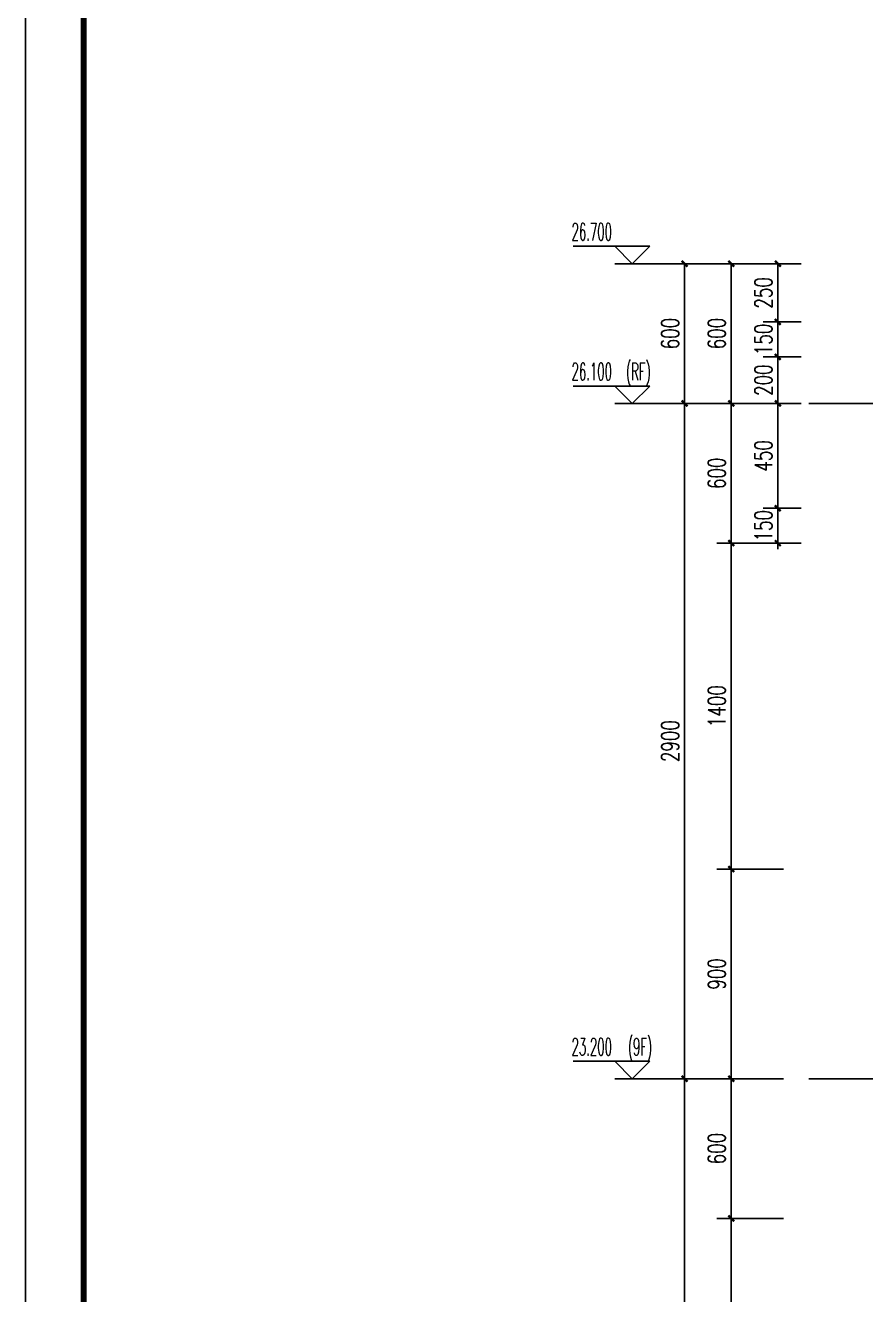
# Model space of a CAD drawing. Extents: x 393367 to 3005760, y 4998 to 826018.
# Drawn here: x 2873355 to 2876961, y 454316 to 459766 of the extents above; entities that cross this region are included whole.
import ezdxf

# ---------------------------------------------------------------- set-up
doc = ezdxf.new("R2010")
doc.units = 0
doc.header["$LTSCALE"] = 1000
doc.linetypes.add('DOTE', pattern=[2.42, 2, -0.2, 0.02, -0.2])
doc.layers.get('0').update_dxf_attribs({"linetype": 'CONTINUOUS'})
doc.layers.get('Defpoints').update_dxf_attribs({"linetype": 'CONTINUOUS'})
for name, color, linetype in [('DIM_ELEV', 3, 'CONTINUOUS'), ('DOTE', 8, 'DOTE'), ('PUB_DIM', 3, 'CONTINUOUS'), ('PUB_TEXT', 7, 'CONTINUOUS'), ('图框', 7, 'CONTINUOUS')]:
    doc.layers.add(name, color=color, linetype=linetype)
doc.layers.add('yichutu', color=7, linetype='CONTINUOUS', true_color=0xffffff, plot=False)
doc.styles.add('_TCH_DIM', font='simplex.shx', dxfattribs={"width": 0.65, "bigfont": 'gbcbig.shx'})
doc.styles.add('_TCH_DIM_T3', font='SIMPLEX', dxfattribs={"width": 0.705882, "bigfont": 'GBCBIG'})
doc.dimstyles.new('_TCH_ARCH&&25', dxfattribs={"dimtxt": 74.375, "dimasz": 25, "dimexe": 62.5, "dimexo": 75, "dimgap": 25, "dimtad": 1, "dimdec": 0, "dimzin": 0, "dimdsep": 46, "dimtxsty": '_TCH_DIM_T3', "dimblk": 'ARCHTICK', "dimcen": 0.09, "dimclrt": 7, "dimazin": 2, "dimtfac": 1, "dimtdec": 0, "dimtix": 1, "dimtmove": 2, "dimatfit": 3, "dimfxl": 1, "dimtolj": 1, "dimtzin": 0, "dimarcsym": 0})

# ---------------------------------------------------------------- blocks, each defined once
blk = doc.blocks.new('GFDDDDRG')
at = {"layer": '图框'}
blk.add_lwpolyline([(923310, -107437), (923310, -159999), (893610, -159999), (893610, -107437)], close=True, dxfattribs=at)
blk.add_lwpolyline([(923310, -107437), (923310, -159999), (893610, -159999), (893610, -107437)], close=True, dxfattribs=at)
at = {"layer": '图框', "const_width": 50}
blk.add_lwpolyline([(894110, -159499), (922810, -159499), (922810, -108687), (894110, -108687)], close=True, dxfattribs=at)
blk = doc.blocks.new('A$C29D55E6B')
at = {"layer": 'DIM_ELEV'}
for p, q in [((-150, 6475), (-478, 6475)), ((-225, 6400), (-300, 6475)), ((-225, 6400), (-150, 6475)), ((200, 6400), (-300, 6400)), ((-150, 5875), (-478, 5875)), ((-225, 5800), (-300, 5875)), ((-225, 5800), (-150, 5875)), ((200, 5800), (-300, 5800))]:
    blk.add_line(p, q, dxfattribs=at)
at = {"layer": 'DIM_ELEV', "color": 1}
for p, q in [((-150, 2975), (-478, 2975)), ((-225, 2900), (-300, 2975)), ((-225, 2900), (-150, 2975)), ((200, 2900), (-300, 2900))]:
    blk.add_line(p, q, dxfattribs=at)
at = {"layer": 'PUB_TEXT', "style": '_TCH_DIM', "width": 0.494118}
for s, p in [('26.700', (-485.5, 6500)), ('26.100', (-485.5, 5900)), ('(RF)', (-251.8, 5900))]:
    blk.add_text(s, height=74.38, dxfattribs=at).set_placement(p)
at = {"layer": 'PUB_TEXT', "color": 1, "style": '_TCH_DIM', "width": 0.494118}
for s, p in [('23.200', (-485.5, 3000)), ('(9F)', (-243.7, 3000))]:
    blk.add_text(s, height=74.38, dxfattribs=at).set_placement(p)
blk = doc.blocks.new('_ArchTick')
at = {"color": 0, "linetype": 'ByBlock', "const_width": 0.4}
blk.add_lwpolyline([(-0.5, -0.5), (0.5, 0.5)], dxfattribs=at)
blk = doc.blocks.new('*D923')
at = {"layer": 'Defpoints', "color": 0, "transparency": 16777216}
for p in [(2876584.7, 458742.7), (2876759.3, 458742.7), (2876759.3, 458492.7)]:
    blk.add_point(p, dxfattribs=at)
at = {"layer": 'PUB_DIM', "color": 0, "lineweight": -2, "transparency": 16777216}
for p, q in [((2876684.3, 458742.7), (2876522.2, 458742.7)), ((2876584.7, 458492.7), (2876584.7, 458742.7)), ((2876684.3, 458492.7), (2876522.2, 458492.7))]:
    blk.add_line(p, q, dxfattribs=at)
at = {"layer": 'PUB_DIM', "color": 0, "lineweight": -2, "transparency": 16777216, "xscale": 25, "yscale": 25, "zscale": 25}
for p, rotation in [((2876584.7, 458742.7), 90), ((2876584.7, 458492.7), 270)]:
    blk.add_blockref('_ArchTick', p, dxfattribs=dict(at, rotation=rotation))
at = {"layer": 'PUB_DIM', "color": 7, "transparency": 16777216, "insert": (2876522.5, 458617.7), "char_height": 74.38, "attachment_point": 5, "rotation": 90, "style": '_TCH_DIM_T3'}
blk.add_mtext('\\A1;250', dxfattribs=at)
blk = doc.blocks.new('*D924')
at = {"layer": 'Defpoints', "color": 0, "transparency": 16777216}
for p in [(2876584.7, 458492.7), (2876759.3, 458492.7), (2876759.3, 458342.7)]:
    blk.add_point(p, dxfattribs=at)
at = {"layer": 'PUB_DIM', "color": 0, "lineweight": -2, "transparency": 16777216}
for p, q in [((2876584.7, 458492.7), (2876584.7, 458517.7)), ((2876684.3, 458492.7), (2876522.2, 458492.7)), ((2876584.7, 458342.7), (2876584.7, 458492.7)), ((2876684.3, 458342.7), (2876522.2, 458342.7)), ((2876584.7, 458342.7), (2876584.7, 458317.7))]:
    blk.add_line(p, q, dxfattribs=at)
at = {"layer": 'PUB_DIM', "color": 0, "lineweight": -2, "transparency": 16777216, "xscale": 25, "yscale": 25, "zscale": 25}
for p, rotation in [((2876584.7, 458492.7), 270), ((2876584.7, 458342.7), 90)]:
    blk.add_blockref('_ArchTick', p, dxfattribs=dict(at, rotation=rotation))
at = {"layer": 'PUB_DIM', "color": 7, "transparency": 16777216, "insert": (2876522.5, 458417.7), "char_height": 74.38, "attachment_point": 5, "rotation": 90, "style": '_TCH_DIM_T3'}
blk.add_mtext('\\A1;150', dxfattribs=at)
blk = doc.blocks.new('*D925')
at = {"layer": 'Defpoints', "color": 0, "transparency": 16777216}
for p in [(2876584.7, 458342.7), (2876759.3, 458342.7), (2876759.3, 458142.7)]:
    blk.add_point(p, dxfattribs=at)
at = {"layer": 'PUB_DIM', "color": 0, "lineweight": -2, "transparency": 16777216}
for p, q in [((2876684.3, 458342.7), (2876522.2, 458342.7)), ((2876584.7, 458142.7), (2876584.7, 458342.7)), ((2876684.3, 458142.7), (2876522.2, 458142.7))]:
    blk.add_line(p, q, dxfattribs=at)
at = {"layer": 'PUB_DIM', "color": 0, "lineweight": -2, "transparency": 16777216, "xscale": 25, "yscale": 25, "zscale": 25}
for p, rotation in [((2876584.7, 458342.7), 90), ((2876584.7, 458142.7), 270)]:
    blk.add_blockref('_ArchTick', p, dxfattribs=dict(at, rotation=rotation))
at = {"layer": 'PUB_DIM', "color": 7, "transparency": 16777216, "insert": (2876522.5, 458242.7), "char_height": 74.38, "attachment_point": 5, "rotation": 90, "style": '_TCH_DIM_T3'}
blk.add_mtext('\\A1;200', dxfattribs=at)
blk = doc.blocks.new('*D926')
at = {"layer": 'Defpoints', "color": 0, "transparency": 16777216}
for p in [(2876584.7, 458142.7), (2876759.3, 458142.7), (2876759.3, 457692.7)]:
    blk.add_point(p, dxfattribs=at)
at = {"layer": 'PUB_DIM', "color": 0, "lineweight": -2, "transparency": 16777216}
for p, q in [((2876684.3, 458142.7), (2876522.2, 458142.7)), ((2876584.7, 457692.7), (2876584.7, 458142.7)), ((2876684.3, 457692.7), (2876522.2, 457692.7))]:
    blk.add_line(p, q, dxfattribs=at)
at = {"layer": 'PUB_DIM', "color": 0, "lineweight": -2, "transparency": 16777216, "xscale": 25, "yscale": 25, "zscale": 25}
for p, rotation in [((2876584.7, 458142.7), 90), ((2876584.7, 457692.7), 270)]:
    blk.add_blockref('_ArchTick', p, dxfattribs=dict(at, rotation=rotation))
at = {"layer": 'PUB_DIM', "color": 7, "transparency": 16777216, "insert": (2876522.5, 457917.7), "char_height": 74.38, "attachment_point": 5, "rotation": 90, "style": '_TCH_DIM_T3'}
blk.add_mtext('\\A1;450', dxfattribs=at)
blk = doc.blocks.new('*D927')
at = {"layer": 'Defpoints', "color": 0, "transparency": 16777216}
for p in [(2876584.7, 457692.7), (2876759.3, 457692.7), (2876759.3, 457542.7)]:
    blk.add_point(p, dxfattribs=at)
at = {"layer": 'PUB_DIM', "color": 0, "lineweight": -2, "transparency": 16777216}
for p, q in [((2876684.3, 457692.7), (2876522.2, 457692.7)), ((2876584.7, 457692.7), (2876584.7, 457717.7)), ((2876584.7, 457542.7), (2876584.7, 457692.7)), ((2876684.3, 457542.7), (2876522.2, 457542.7)), ((2876584.7, 457542.7), (2876584.7, 457517.7))]:
    blk.add_line(p, q, dxfattribs=at)
at = {"layer": 'PUB_DIM', "color": 0, "lineweight": -2, "transparency": 16777216, "xscale": 25, "yscale": 25, "zscale": 25}
for p, rotation in [((2876584.7, 457692.7), 270), ((2876584.7, 457542.7), 90)]:
    blk.add_blockref('_ArchTick', p, dxfattribs=dict(at, rotation=rotation))
at = {"layer": 'PUB_DIM', "color": 7, "transparency": 16777216, "insert": (2876522.5, 457617.7), "char_height": 74.38, "attachment_point": 5, "rotation": 90, "style": '_TCH_DIM_T3'}
blk.add_mtext('\\A1;150', dxfattribs=at)
blk = doc.blocks.new('*D939')
at = {"layer": 'Defpoints', "color": 0, "transparency": 16777216}
for p in [(2876384.7, 454642.7), (2876684.7, 454642.7), (2876684.7, 453242.7)]:
    blk.add_point(p, dxfattribs=at)
at = {"layer": 'PUB_DIM', "color": 0, "lineweight": -2, "transparency": 16777216}
for p, q in [((2876609.7, 454642.7), (2876322.2, 454642.7)), ((2876384.7, 453242.7), (2876384.7, 454642.7)), ((2876609.7, 453242.7), (2876322.2, 453242.7))]:
    blk.add_line(p, q, dxfattribs=at)
at = {"layer": 'PUB_DIM', "color": 0, "lineweight": -2, "transparency": 16777216, "xscale": 25, "yscale": 25, "zscale": 25}
for p, rotation in [((2876384.7, 454642.7), 90), ((2876384.7, 453242.7), 270)]:
    blk.add_blockref('_ArchTick', p, dxfattribs=dict(at, rotation=rotation))
at = {"layer": 'PUB_DIM', "color": 7, "transparency": 16777216, "insert": (2876322.5, 453942.7), "char_height": 74.38, "attachment_point": 5, "rotation": 90, "style": '_TCH_DIM_T3'}
blk.add_mtext('\\A1;1400', dxfattribs=at)
blk = doc.blocks.new('*D940')
at = {"layer": 'Defpoints', "color": 0, "transparency": 16777216}
for p in [(2876384.7, 455242.7), (2876684.7, 455242.7), (2876684.7, 454642.7)]:
    blk.add_point(p, dxfattribs=at)
at = {"layer": 'PUB_DIM', "color": 0, "lineweight": -2, "transparency": 16777216}
for p, q in [((2876609.7, 455242.7), (2876322.2, 455242.7)), ((2876384.7, 454642.7), (2876384.7, 455242.7)), ((2876609.7, 454642.7), (2876322.2, 454642.7))]:
    blk.add_line(p, q, dxfattribs=at)
at = {"layer": 'PUB_DIM', "color": 0, "lineweight": -2, "transparency": 16777216, "xscale": 25, "yscale": 25, "zscale": 25}
for p, rotation in [((2876384.7, 455242.7), 90), ((2876384.7, 454642.7), 270)]:
    blk.add_blockref('_ArchTick', p, dxfattribs=dict(at, rotation=rotation))
at = {"layer": 'PUB_DIM', "color": 7, "transparency": 16777216, "insert": (2876322.5, 454942.7), "char_height": 74.38, "attachment_point": 5, "rotation": 90, "style": '_TCH_DIM_T3'}
blk.add_mtext('\\A1;600', dxfattribs=at)
blk = doc.blocks.new('*D941')
at = {"layer": 'Defpoints', "color": 0, "transparency": 16777216}
for p in [(2876384.7, 456142.7), (2876684.7, 456142.7), (2876684.7, 455242.7)]:
    blk.add_point(p, dxfattribs=at)
at = {"layer": 'PUB_DIM', "color": 0, "lineweight": -2, "transparency": 16777216}
for p, q in [((2876609.7, 456142.7), (2876322.2, 456142.7)), ((2876384.7, 455242.7), (2876384.7, 456142.7)), ((2876609.7, 455242.7), (2876322.2, 455242.7))]:
    blk.add_line(p, q, dxfattribs=at)
at = {"layer": 'PUB_DIM', "color": 0, "lineweight": -2, "transparency": 16777216, "xscale": 25, "yscale": 25, "zscale": 25}
for p, rotation in [((2876384.7, 456142.7), 90), ((2876384.7, 455242.7), 270)]:
    blk.add_blockref('_ArchTick', p, dxfattribs=dict(at, rotation=rotation))
at = {"layer": 'PUB_DIM', "color": 7, "transparency": 16777216, "insert": (2876322.5, 455692.7), "char_height": 74.38, "attachment_point": 5, "rotation": 90, "style": '_TCH_DIM_T3'}
blk.add_mtext('\\A1;900', dxfattribs=at)
blk = doc.blocks.new('*D942')
at = {"layer": 'Defpoints', "color": 0, "transparency": 16777216}
for p in [(2876384.7, 457542.7), (2876684.7, 457542.7), (2876684.7, 456142.7)]:
    blk.add_point(p, dxfattribs=at)
at = {"layer": 'PUB_DIM', "color": 0, "lineweight": -2, "transparency": 16777216}
for p, q in [((2876609.7, 457542.7), (2876322.2, 457542.7)), ((2876384.7, 456142.7), (2876384.7, 457542.7)), ((2876609.7, 456142.7), (2876322.2, 456142.7))]:
    blk.add_line(p, q, dxfattribs=at)
at = {"layer": 'PUB_DIM', "color": 0, "lineweight": -2, "transparency": 16777216, "xscale": 25, "yscale": 25, "zscale": 25}
for p, rotation in [((2876384.7, 457542.7), 90), ((2876384.7, 456142.7), 270)]:
    blk.add_blockref('_ArchTick', p, dxfattribs=dict(at, rotation=rotation))
at = {"layer": 'PUB_DIM', "color": 7, "transparency": 16777216, "insert": (2876322.5, 456842.7), "char_height": 74.38, "attachment_point": 5, "rotation": 90, "style": '_TCH_DIM_T3'}
blk.add_mtext('\\A1;1400', dxfattribs=at)
blk = doc.blocks.new('*D943')
at = {"layer": 'Defpoints', "color": 0, "transparency": 16777216}
for p in [(2876384.7, 458142.7), (2876684.7, 458142.7), (2876684.7, 457542.7)]:
    blk.add_point(p, dxfattribs=at)
at = {"layer": 'PUB_DIM', "color": 0, "lineweight": -2, "transparency": 16777216}
for p, q in [((2876609.7, 458142.7), (2876322.2, 458142.7)), ((2876384.7, 457542.7), (2876384.7, 458142.7)), ((2876609.7, 457542.7), (2876322.2, 457542.7))]:
    blk.add_line(p, q, dxfattribs=at)
at = {"layer": 'PUB_DIM', "color": 0, "lineweight": -2, "transparency": 16777216, "xscale": 25, "yscale": 25, "zscale": 25}
for p, rotation in [((2876384.7, 458142.7), 90), ((2876384.7, 457542.7), 270)]:
    blk.add_blockref('_ArchTick', p, dxfattribs=dict(at, rotation=rotation))
at = {"layer": 'PUB_DIM', "color": 7, "transparency": 16777216, "insert": (2876322.5, 457842.7), "char_height": 74.38, "attachment_point": 5, "rotation": 90, "style": '_TCH_DIM_T3'}
blk.add_mtext('\\A1;600', dxfattribs=at)
blk = doc.blocks.new('*D944')
at = {"layer": 'Defpoints', "color": 0, "transparency": 16777216}
for p in [(2876384.7, 458742.7), (2876684.7, 458742.7), (2876684.7, 458142.7)]:
    blk.add_point(p, dxfattribs=at)
at = {"layer": 'PUB_DIM', "color": 0, "lineweight": -2, "transparency": 16777216}
for p, q in [((2876609.7, 458742.7), (2876322.2, 458742.7)), ((2876384.7, 458142.7), (2876384.7, 458742.7)), ((2876609.7, 458142.7), (2876322.2, 458142.7))]:
    blk.add_line(p, q, dxfattribs=at)
at = {"layer": 'PUB_DIM', "color": 0, "lineweight": -2, "transparency": 16777216, "xscale": 25, "yscale": 25, "zscale": 25}
for p, rotation in [((2876384.7, 458742.7), 90), ((2876384.7, 458142.7), 270)]:
    blk.add_blockref('_ArchTick', p, dxfattribs=dict(at, rotation=rotation))
at = {"layer": 'PUB_DIM', "color": 7, "transparency": 16777216, "insert": (2876322.5, 458442.7), "char_height": 74.38, "attachment_point": 5, "rotation": 90, "style": '_TCH_DIM_T3'}
blk.add_mtext('\\A1;600', dxfattribs=at)
blk = doc.blocks.new('*D949')
at = {"layer": 'Defpoints', "color": 0, "transparency": 16777216}
for p in [(2876184.7, 455242.7), (2876684.7, 455242.7), (2876684.7, 452342.7)]:
    blk.add_point(p, dxfattribs=at)
at = {"layer": 'PUB_DIM', "color": 0, "lineweight": -2, "transparency": 16777216}
for p, q in [((2876609.7, 455242.7), (2876122.2, 455242.7)), ((2876184.7, 452342.7), (2876184.7, 455242.7)), ((2876609.7, 452342.7), (2876122.2, 452342.7))]:
    blk.add_line(p, q, dxfattribs=at)
at = {"layer": 'PUB_DIM', "color": 0, "lineweight": -2, "transparency": 16777216, "xscale": 25, "yscale": 25, "zscale": 25}
for p, rotation in [((2876184.7, 455242.7), 90), ((2876184.7, 452342.7), 270)]:
    blk.add_blockref('_ArchTick', p, dxfattribs=dict(at, rotation=rotation))
at = {"layer": 'PUB_DIM', "color": 7, "transparency": 16777216, "insert": (2876122.5, 453792.7), "char_height": 74.38, "attachment_point": 5, "rotation": 90, "style": '_TCH_DIM_T3'}
blk.add_mtext('\\A1;2900', dxfattribs=at)
blk = doc.blocks.new('*D950')
at = {"layer": 'Defpoints', "color": 0, "transparency": 16777216}
for p in [(2876184.7, 458142.7), (2876684.7, 458142.7), (2876684.7, 455242.7)]:
    blk.add_point(p, dxfattribs=at)
at = {"layer": 'PUB_DIM', "color": 0, "lineweight": -2, "transparency": 16777216}
for p, q in [((2876609.7, 458142.7), (2876122.2, 458142.7)), ((2876184.7, 455242.7), (2876184.7, 458142.7)), ((2876609.7, 455242.7), (2876122.2, 455242.7))]:
    blk.add_line(p, q, dxfattribs=at)
at = {"layer": 'PUB_DIM', "color": 0, "lineweight": -2, "transparency": 16777216, "xscale": 25, "yscale": 25, "zscale": 25}
for p, rotation in [((2876184.7, 458142.7), 90), ((2876184.7, 455242.7), 270)]:
    blk.add_blockref('_ArchTick', p, dxfattribs=dict(at, rotation=rotation))
at = {"layer": 'PUB_DIM', "color": 7, "transparency": 16777216, "insert": (2876122.5, 456692.7), "char_height": 74.38, "attachment_point": 5, "rotation": 90, "style": '_TCH_DIM_T3'}
blk.add_mtext('\\A1;2900', dxfattribs=at)
blk = doc.blocks.new('*D951')
at = {"layer": 'Defpoints', "color": 0, "transparency": 16777216}
for p in [(2876184.7, 458742.7), (2876684.7, 458742.7), (2876684.7, 458142.7)]:
    blk.add_point(p, dxfattribs=at)
at = {"layer": 'PUB_DIM', "color": 0, "lineweight": -2, "transparency": 16777216}
for p, q in [((2876609.7, 458742.7), (2876122.2, 458742.7)), ((2876184.7, 458142.7), (2876184.7, 458742.7)), ((2876609.7, 458142.7), (2876122.2, 458142.7))]:
    blk.add_line(p, q, dxfattribs=at)
at = {"layer": 'PUB_DIM', "color": 0, "lineweight": -2, "transparency": 16777216, "xscale": 25, "yscale": 25, "zscale": 25}
for p, rotation in [((2876184.7, 458742.7), 90), ((2876184.7, 458142.7), 270)]:
    blk.add_blockref('_ArchTick', p, dxfattribs=dict(at, rotation=rotation))
at = {"layer": 'PUB_DIM', "color": 7, "transparency": 16777216, "insert": (2876122.5, 458442.7), "char_height": 74.38, "attachment_point": 5, "rotation": 90, "style": '_TCH_DIM_T3'}
blk.add_mtext('\\A1;600', dxfattribs=at)
blk = doc.blocks.new('yct-525-297-26250-14850-50-3002')
at = {"layer": 'yichutu', "color": 7, "true_color": 0xffffff}
blk.add_lwpolyline([(0, 0), (0, 14850), (26250, 14850), (26250, 0)], close=True, dxfattribs=at)

msp = doc.modelspace()

# ---------------------------------------------------------------- linework, layer by layer
at = {"layer": 'DOTE', "linetype": 'DOTE', "ltscale": 0.2}
for p, q in [((2879053.37347, 458142.70355), (2876684.65439, 458142.70355)), ((2879053.37347, 455242.70355), (2876684.65439, 455242.70355))]:
    msp.add_line(p, q, dxfattribs=at)

# ---------------------------------------------------------------- block references
at = {"xscale": 0.5, "yscale": 0.5, "zscale": 0.5}
msp.add_blockref('GFDDDDRG', (2426549.86148, 518369.20917), dxfattribs=at)
msp.add_blockref('A$C29D55E6B', (2876184.65439, 452342.70355))
at = {"layer": 'yichutu', "rotation": 270}
msp.add_blockref('yct-525-297-26250-14850-50-3002', (2873354.75106, 464650.72831), dxfattribs=at)

# ---------------------------------------------------------------- dimensions: what is measured, and where the dimension line sits
at = {"layer": 'PUB_DIM'}
for p1, p2, distance, picture, middle in [((2876684.65439, 458142.70355), (2876684.65439, 458742.70355), 500, '*D951', (2876122.46689, 458442.70355)), ((2876684.65439, 458142.70355), (2876684.65439, 458742.70355), 300, '*D944', (2876322.46689, 458442.70355)), ((2876759.26516, 458492.705), (2876759.26516, 458742.70355), 174.61077, '*D923', (2876522.46689, 458617.70428)), ((2876759.26516, 458342.70418), (2876759.26516, 458492.705), 174.61077, '*D924', (2876522.46689, 458417.70459)), ((2876759.26516, 458142.70355), (2876759.26516, 458342.70418), 174.61077, '*D925', (2876522.46689, 458242.70387)), ((2876684.65439, 455242.70355), (2876684.65439, 458142.70355), 500, '*D950', (2876122.46689, 456692.70355)), ((2876684.65439, 457542.69542), (2876684.65439, 458142.70355), 300, '*D943', (2876322.46689, 457842.69949)), ((2876759.26516, 457692.70355), (2876759.26516, 458142.70355), 174.61077, '*D926', (2876522.46689, 457917.70355)), ((2876759.26516, 457542.70355), (2876759.26516, 457692.70355), 174.61077, '*D927', (2876522.46689, 457617.70355)), ((2876684.65439, 456142.70369), (2876684.65439, 457542.69542), 300, '*D942', (2876322.46689, 456842.69955)), ((2876684.65439, 455242.70355), (2876684.65439, 456142.70369), 300, '*D941', (2876322.46689, 455692.70362)), ((2876684.65439, 452342.70355), (2876684.65439, 455242.70355), 500, '*D949', (2876122.46689, 453792.70355)), ((2876684.65439, 454642.70355), (2876684.65439, 455242.70355), 300, '*D940', (2876322.46689, 454942.70355)), ((2876684.65439, 453242.70369), (2876684.65439, 454642.70355), 300, '*D939', (2876322.46689, 453942.70362))]:
    dim = msp.add_aligned_dim(p1=p1, p2=p2, distance=distance, dimstyle='_TCH_ARCH&&25', dxfattribs=at)
    dim.commit()
    dim.dimension.update_dxf_attribs({"geometry": picture, "text_midpoint": middle})

doc.saveas('drawing.dxf')
